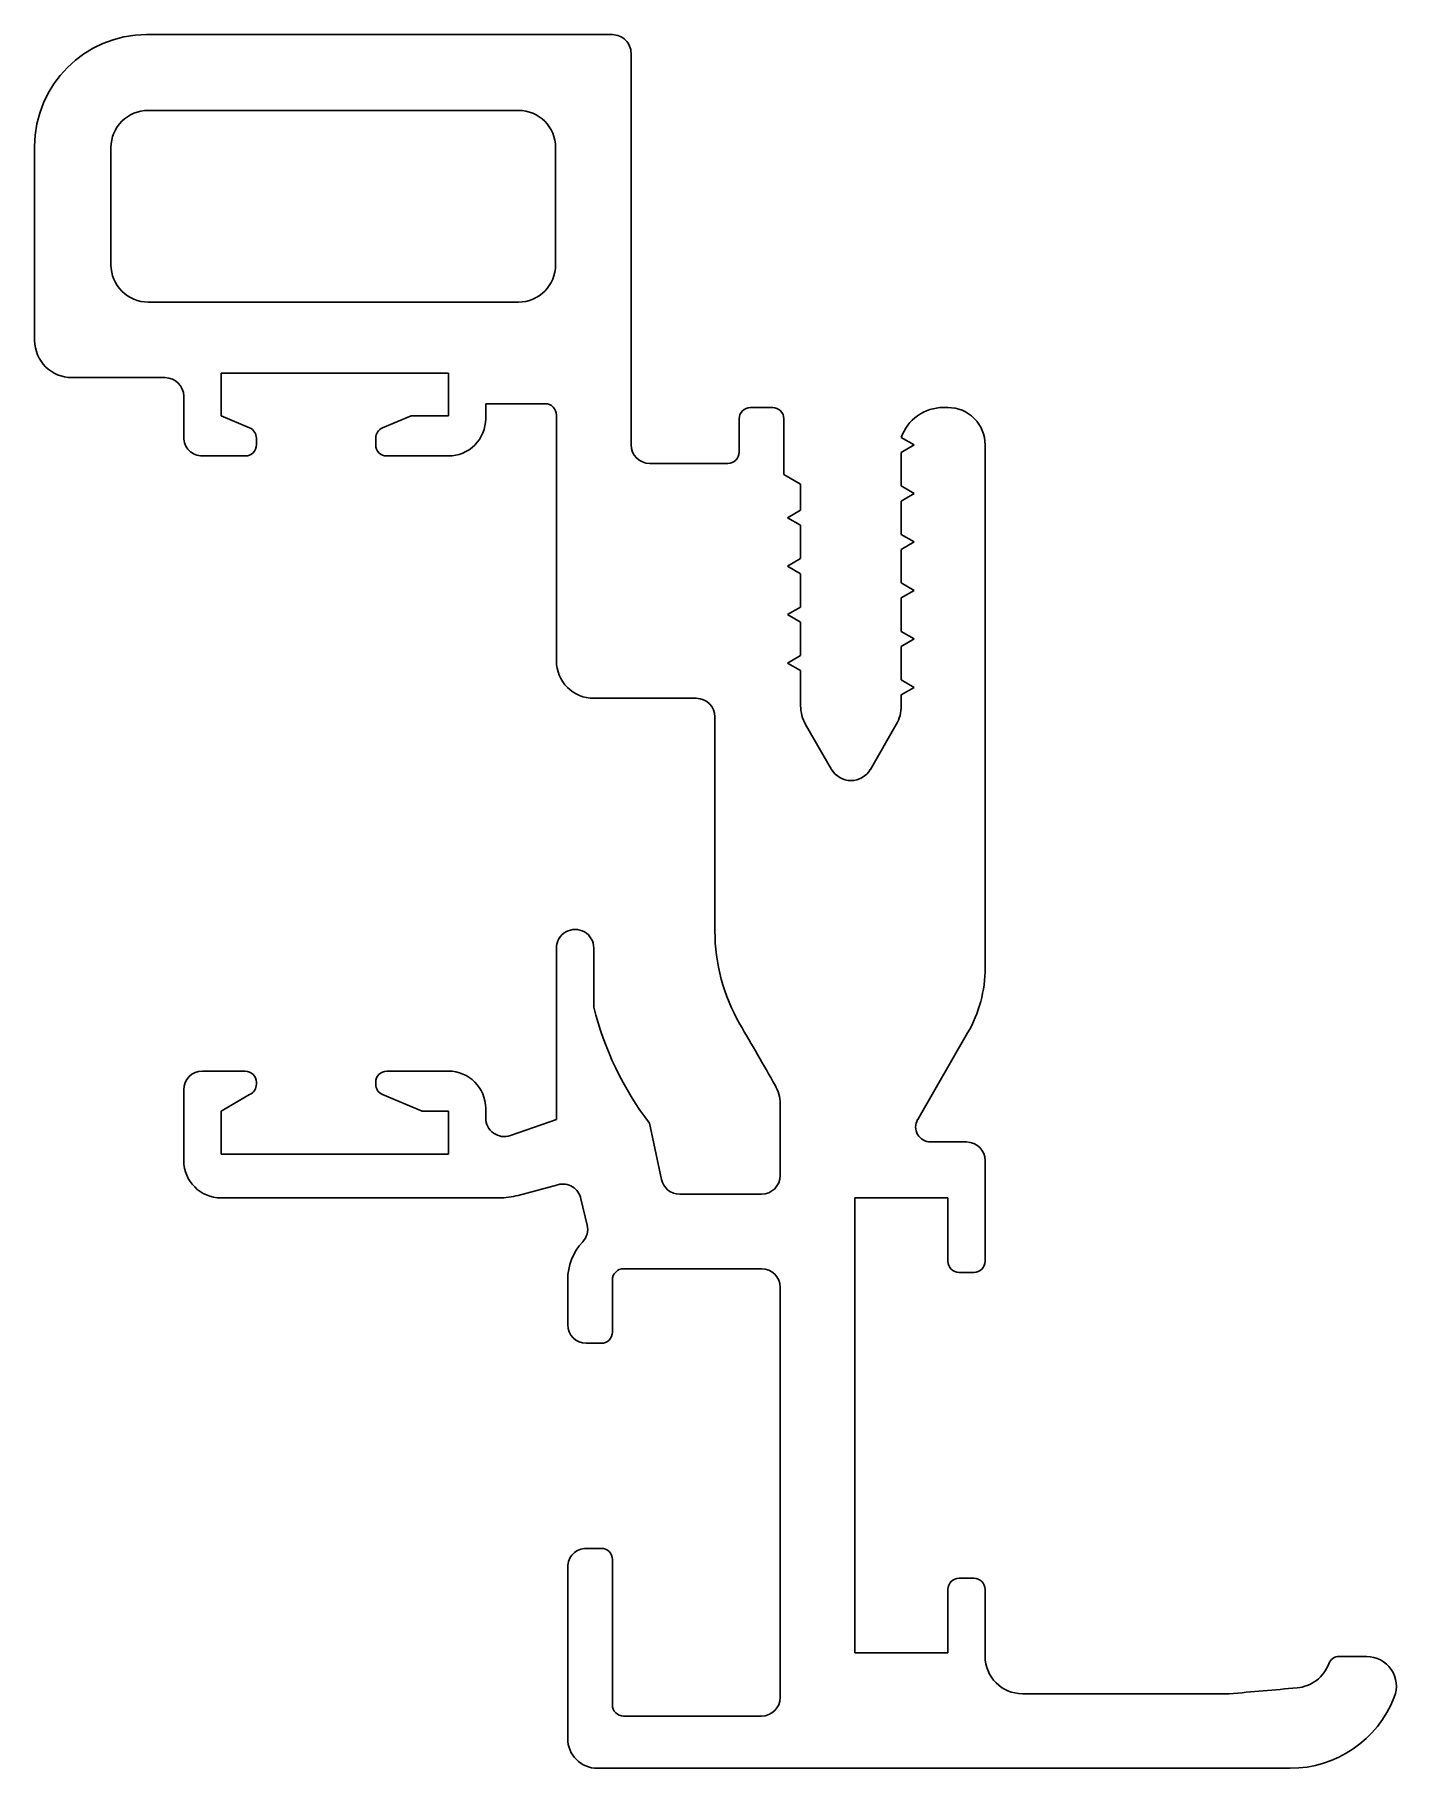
# Model space of a CAD drawing. Extents: x 577.9 to 614.4, y 672.3 to 718.8.
import ezdxf

# ---------------------------------------------------------------- set-up
doc = ezdxf.new("R2010")
doc.units = 0
doc.layers.get('0').update_dxf_attribs({"linetype": 'CONTINUOUS'})

msp = doc.modelspace()

# ---------------------------------------------------------------- linework, layer by layer
for p, q in [((593.409, 718.796), (580.909, 718.796)), ((593.909, 707.796), (593.909, 718.296)), ((580.955, 716.766), (590.886, 716.766)), ((577.909, 715.796), (577.909, 710.596)), ((579.955, 712.623), (579.955, 715.766)), ((591.886, 715.766), (591.886, 712.623)), ((590.886, 711.623), (580.955, 711.623)), ((578.909, 709.596), (581.409, 709.596)), ((582.909, 708.571), (582.909, 709.721)), ((582.909, 709.721), (589.009, 709.721)), ((589.009, 709.721), (589.009, 708.571)), ((581.909, 709.096), (581.909, 707.996)), ((590.009, 708.896), (591.609, 708.896)), ((590.009, 708.496), (590.009, 708.896)), ((597.709, 708.796), (597.109, 708.796)), ((602.409, 708.796), (602.29, 708.796)), ((583.675, 708.248), (582.909, 708.571)), ((588.009, 708.571), (587.243, 708.248)), ((589.009, 708.571), (588.009, 708.571)), ((591.909, 708.596), (591.909, 701.996)), ((596.809, 708.496), (596.809, 707.595)), ((598.009, 707.003), (598.009, 708.496)), ((583.859, 707.796), (583.859, 707.972)), ((587.059, 707.972), (587.059, 707.796)), ((601.159, 707.992), (601.509, 707.79)), ((601.509, 707.79), (601.159, 707.587)), ((603.409, 693.769), (603.409, 707.796)), ((582.409, 707.496), (583.559, 707.496)), ((587.359, 707.496), (589.009, 707.496)), ((596.509, 707.296), (594.409, 707.296)), ((601.159, 707.587), (601.159, 706.692)), ((598.459, 706.743), (598.009, 707.003)), ((598.459, 706.042), (598.459, 706.743)), ((601.159, 706.692), (601.509, 706.49)), ((601.509, 706.49), (601.159, 706.287)), ((598.109, 705.84), (598.459, 706.042)), ((601.159, 706.287), (601.159, 705.392)), ((598.459, 705.637), (598.109, 705.84)), ((598.459, 704.742), (598.459, 705.637)), ((601.159, 705.392), (601.509, 705.189)), ((601.509, 705.189), (601.159, 704.988)), ((601.159, 704.988), (601.159, 704.092)), ((598.109, 704.54), (598.459, 704.742)), ((598.459, 704.337), (598.109, 704.54)), ((598.459, 703.442), (598.459, 704.337)), ((601.159, 704.092), (601.509, 703.89)), ((601.509, 703.89), (601.159, 703.688)), ((601.159, 703.688), (601.159, 702.792)), ((598.109, 703.24), (598.459, 703.442)), ((598.459, 703.037), (598.109, 703.24)), ((598.459, 702.142), (598.459, 703.037)), ((601.159, 702.792), (601.509, 702.59)), ((601.509, 702.59), (601.159, 702.387)), ((601.159, 702.387), (601.159, 701.492)), ((598.109, 701.939), (598.459, 702.142)), ((598.459, 701.738), (598.109, 701.939)), ((598.459, 700.796), (598.459, 701.738)), ((601.159, 701.492), (601.509, 701.29)), ((601.509, 701.29), (601.159, 701.087)), ((592.909, 700.996), (595.659, 700.996)), ((601.159, 701.087), (601.159, 700.796)), ((596.159, 700.496), (596.159, 694.757)), ((599.289, 699.09), (598.593, 700.296)), ((601.025, 700.296), (600.329, 699.09)), ((591.909, 694.296), (591.909, 689.696)), ((592.909, 692.711), (592.909, 694.296)), ((601.599, 689.696), (602.94, 692.019)), ((583.559, 690.996), (582.409, 690.996)), ((589.009, 690.996), (587.359, 690.996)), ((583.859, 690.645), (583.859, 690.696)), ((587.059, 690.696), (587.059, 690.645)), ((581.909, 690.496), (581.909, 688.596)), ((582.909, 689.921), (583.675, 690.368)), ((587.243, 690.368), (588.306, 689.921)), ((597.909, 690.119), (597.909, 688.196)), ((582.909, 688.771), (582.909, 689.921)), ((588.306, 689.921), (589.009, 689.921)), ((589.009, 689.921), (589.009, 688.771)), ((590.009, 689.74), (590.009, 689.996)), ((591.909, 689.696), (590.673, 689.267)), ((594.725, 688.092), (594.405, 689.597)), ((589.009, 688.771), (582.909, 688.771)), ((602.909, 689.096), (601.945, 689.096)), ((603.409, 685.896), (603.409, 688.596)), ((590.881, 687.664), (591.947, 687.949)), ((582.909, 687.596), (590.363, 687.596)), ((592.565, 687.57), (592.736, 686.865)), ((597.409, 687.696), (595.214, 687.696)), ((599.909, 675.396), (599.909, 687.596)), ((599.909, 687.596), (602.409, 687.596)), ((602.409, 687.596), (602.409, 685.896)), ((593.709, 685.696), (597.409, 685.696)), ((602.709, 685.596), (603.109, 685.596)), ((592.209, 685.396), (592.209, 684.196)), ((593.409, 683.996), (593.409, 685.396)), ((597.909, 685.196), (597.909, 674.196)), ((592.709, 683.696), (593.109, 683.696)), ((593.109, 678.196), (592.709, 678.196)), ((592.209, 677.696), (592.209, 673.096)), ((593.409, 673.996), (593.409, 677.896)), ((602.409, 677.096), (602.409, 675.396)), ((603.109, 677.396), (602.709, 677.396)), ((603.409, 675.296), (603.409, 677.096)), ((602.409, 675.396), (599.909, 675.396)), ((613.641, 675.296), (612.909, 675.296)), ((609.958, 674.296), (604.409, 674.296)), ((597.409, 673.696), (593.709, 673.696)), ((593.009, 672.296), (611.591, 672.296))]:
    msp.add_line(p, q)
for centre, radius, start, end in [((580.909, 715.796), 3, 90, 180), ((593.409, 718.296), 0.5, 359.9996, 90), ((580.955, 715.766), 1, 90, 180), ((590.886, 715.766), 1, 360, 90), ((580.955, 712.623), 1, 180, 270), ((590.886, 712.623), 1, 270, 360), ((578.909, 710.596), 1, 179.9997, 269.9996), ((581.409, 709.096), 0.5, 359.9996, 89.9996), ((591.609, 708.596), 0.3, 359.9903, 90), ((597.109, 708.496), 0.3, 90.0023, 180.0093), ((597.709, 708.496), 0.3, 359.9907, 90.0093), ((602.288, 707.601), 1.195, 89.92, 160.9073), ((602.409, 707.796), 1, 359.9996, 90.0035), ((583.559, 707.972), 0.3, 0, 67.1786), ((587.359, 707.972), 0.3, 112.823, 180), ((589.012, 708.493), 0.997, 269.8527, 0.155), ((582.404, 707.991), 0.495, 179.4698, 270.5365), ((583.566, 707.789), 0.293, 268.7113, 1.312), ((587.359, 707.796), 0.3, 179.9927, 269.984), ((594.409, 707.796), 0.5, 179.9996, 269.9996), ((596.509, 707.596), 0.3, 270.0043, 359.9607), ((592.905, 701.992), 0.996, 179.764, 270.2353), ((595.659, 700.496), 0.5, 359.9996, 89.9996), ((599.459, 700.796), 1, 179.9933, 209.9927), ((600.162, 700.795), 0.997, 329.9521, 0.0484), ((599.809, 699.39), 0.6, 209.9986, 330.0006), ((592.409, 694.296), 0.5, 359.9996, 179.9996), ((601.159, 694.757), 5, 180.0004, 209.9986), ((599.909, 693.769), 3.5, 330.0013, 0.0011), ((601.159, 694.758), 8.5, 193.9312, 217.3827), ((452.043, 607.582), 167.728, 29.67398, 30.32045), ((582.409, 690.496), 0.5, 89.9996, 179.9996), ((583.559, 690.696), 0.3, 0, 90), ((587.359, 690.696), 0.3, 90, 180), ((589.009, 689.996), 1, 359.9996, 89.9996), ((583.559, 690.645), 0.3, 292.8386, 360), ((587.359, 690.645), 0.3, 180, 247.1631), ((596.909, 690.118), 1, 0.0079, 29.9995), ((590.509, 689.74), 0.5, 180, 289.1125), ((601.945, 689.496), 0.4, 149.9981, 270), ((602.909, 688.596), 0.5, 359.9996, 89.9996), ((582.909, 688.596), 1, 179.9996, 269.9996), ((592.076, 687.466), 0.5, 12.0041, 104.9996), ((595.214, 688.196), 0.5, 192.0056, 270.0009), ((597.409, 688.196), 0.5, 269.9996, 359.9996), ((590.364, 689.596), 2, 269.9953, 284.9957), ((592.247, 686.761), 0.5, 316.9534, 12.0007), ((593.71, 685.395), 1.501, 136.9704, 179.9811), ((602.709, 685.896), 0.3, 179.9907, 269.986), ((603.109, 685.896), 0.3, 269.9904, 0.0096), ((593.709, 685.396), 0.3, 90.0023, 180.0093), ((597.409, 685.196), 0.5, 359.9996, 89.9996), ((592.709, 684.196), 0.5, 179.9996, 269.9996), ((593.109, 683.996), 0.3, 269.9964, 0.0153), ((592.709, 677.696), 0.5, 90, 180.0006), ((593.109, 677.896), 0.3, 359.9732, 90.0117), ((602.709, 677.096), 0.3, 90, 179.9983), ((603.109, 677.096), 0.3, 0, 90), ((604.409, 675.296), 1, 180, 269.9988), ((612.909, 674.996), 0.3, 124.7476, 159.4911), ((612.909, 674.996), 0.3, 90.0128, 124.7611), ((613.641, 674.496), 0.8, 338.675, 90.0053), ((611.692, 675.45), 0.999, 307.2253, 339.5049), ((599.974, 794.876), 120.993, 274.73337, 275.1669), ((588.528, 932.39), 258.981, 274.94912, 275.15082), ((611.691, 675.451), 1, 275.0013, 307.245), ((593.709, 673.996), 0.3, 179.9898, 270), ((597.409, 674.196), 0.5, 269.9996, 359.9996), ((611.591, 675.296), 3, 269.9977, 338.676), ((593.009, 673.096), 0.8, 179.9965, 269.9944)]:
    msp.add_arc(centre, radius, start, end)

doc.saveas('drawing.dxf')
